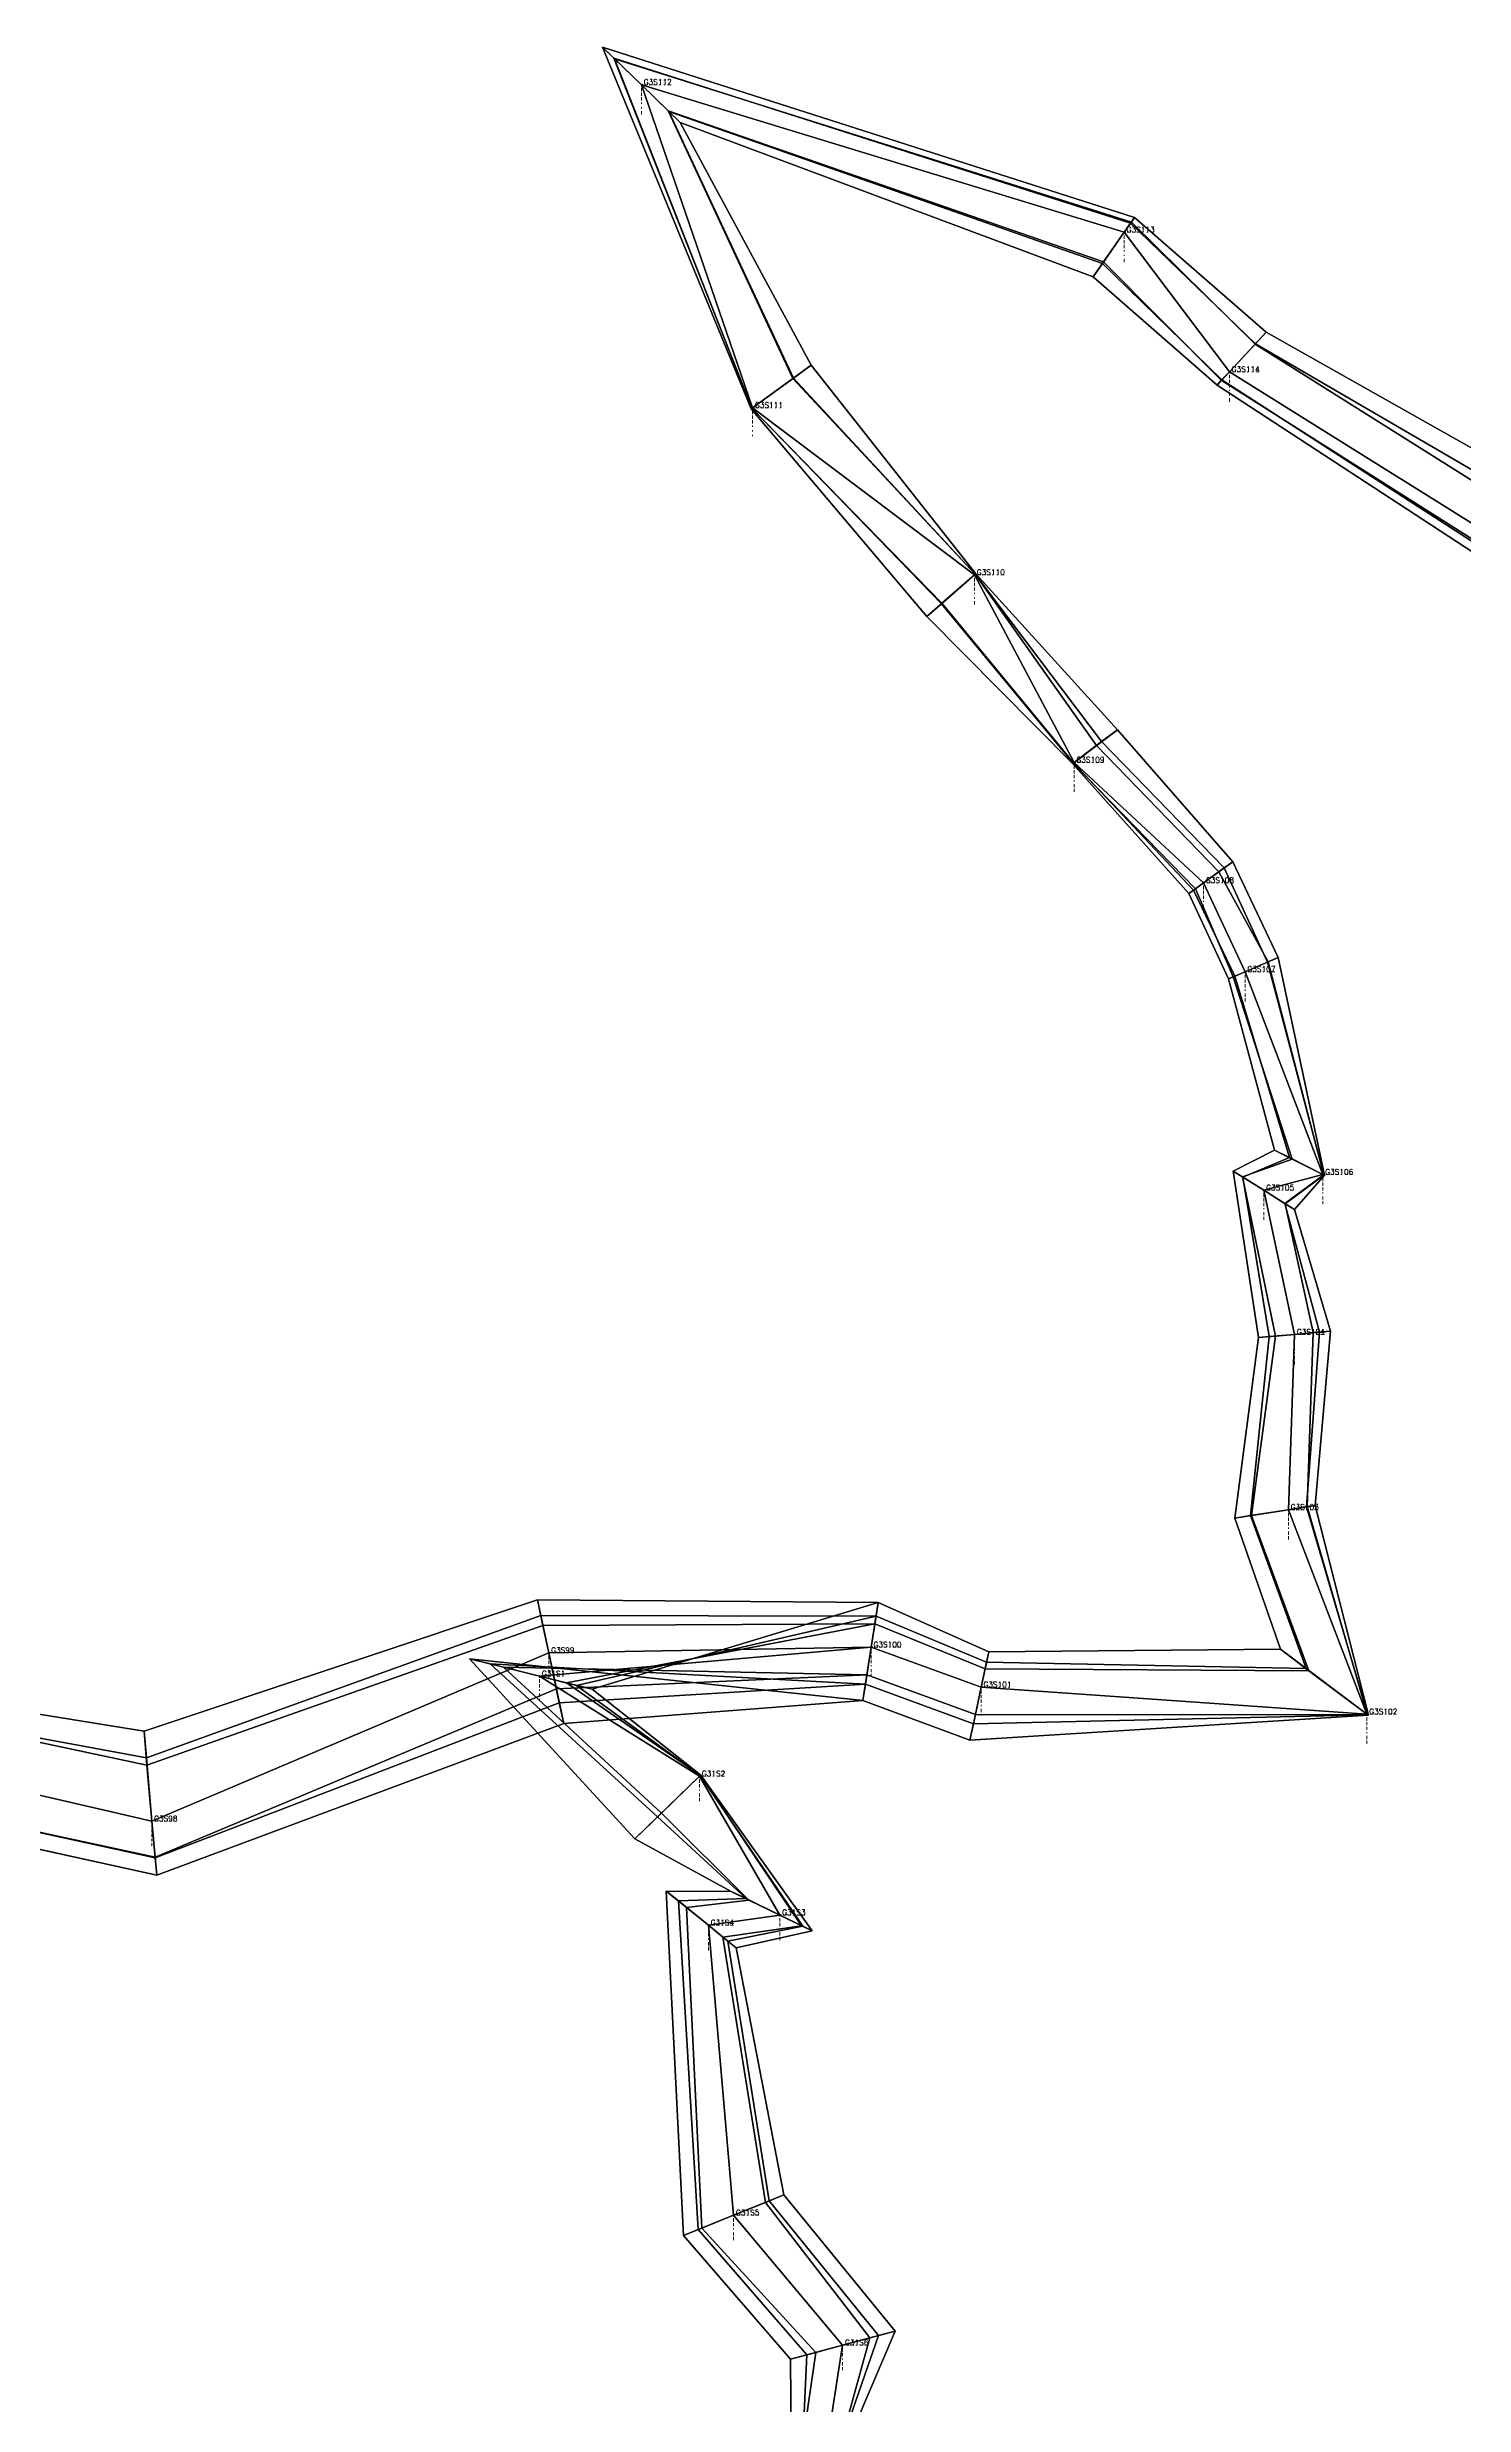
# Model space of a CAD drawing. Extents: x 34233638 to 35010029, y 7400000 to 8016345.
# Drawn here: x 34780672 to 34788520, y 7506384 to 7519448 of the extents above; entities that cross this region are included whole.
import ezdxf

# ---------------------------------------------------------------- set-up
doc = ezdxf.new("R2010")
doc.units = 0
doc.header["$LTSCALE"] = 6
doc.header["$MEASUREMENT"] = 0
doc.header["$PDMODE"] = 1
for name, color, linetype in [('T-3DF1', 245, 'CONTINUOUS'), ('T-3DF2', 243, 'CONTINUOUS'), ('T-3DF3', 241, 'CONTINUOUS'), ('T-3DF4', 243, 'CONTINUOUS'), ('T-3DF5', 245, 'CONTINUOUS'), ('T-3DF6', 247, 'CONTINUOUS'), ('T-3DF7', 249, 'CONTINUOUS'), ('T-3DF8', 247, 'CONTINUOUS'), ('V-FIL', 41, 'CONTINUOUS'), ('V-PROFIL', 65, 'CONTINUOUS'), ('V-PROFIL-C', 65, 'CONTINUOUS'), ('V-PROFIL-P', 65, 'CONTINUOUS'), ('V-STATION', 7, 'CONTINUOUS'), ('V-STATION-C1', 7, 'CONTINUOUS'), ('V-STATION-C2', 7, 'CONTINUOUS'), ('X-CONTOUR', 7, 'CONTINUOUS')]:
    doc.layers.add(name, color=color, linetype=linetype)
doc.styles.add('SIMPLEX', font='simplex')

msp = doc.modelspace()

# ---------------------------------------------------------------- linework, layer by layer
at = {"layer": 'T-3DF1'}
for points in [[(34784572, 7517444, -31094), (34784576, 7517447, -30939), (34783811, 7519387, -30882), (34783748, 7519448, -31094)], [(34783748, 7519448, -31094), (34783811, 7519387, -30882), (34786673, 7518472, -30606), (34786696, 7518504, -30849)], [(34786696, 7518504, -30849), (34786673, 7518472, -30606), (34787365, 7517804, -30485), (34787425, 7517869, -30764)], [(34787425, 7517869, -30764), (34787365, 7517804, -30485), (34789209, 7516731, -30322), (34789245, 7516842, -30568)], [(34785545, 7516294, -31201), (34785629, 7516367, -31064), (34784576, 7517447, -30939), (34784572, 7517444, -31094)], [(34786353, 7515479, -31057), (34786357, 7515482, -31002), (34785629, 7516367, -31064), (34785545, 7516294, -31201)], [(34786997, 7514758, -31057), (34787023, 7514777, -30923), (34786357, 7515482, -31002), (34786353, 7515479, -31057)], [(34787216, 7514286, -31581), (34787252, 7514301, -31339), (34787023, 7514777, -30923), (34786997, 7514758, -31057)], [(34787472, 7513337, -31687), (34787554, 7513295, -31547), (34787252, 7514301, -31339), (34787216, 7514286, -31581)], [(34787242, 7513219, -31499), (34787295, 7513186, -31261), (34787554, 7513295, -31547), (34787472, 7513337, -31687)], [(34787382, 7512298, -31456), (34787442, 7512303, -31249), (34787295, 7513186, -31261), (34787242, 7513219, -31499)], [(34787251, 7511297, -31388), (34787338, 7511311, -31176), (34787442, 7512303, -31249), (34787382, 7512298, -31456)], [(34787504, 7510572, -31691), (34787646, 7510465, -31132), (34787338, 7511311, -31176), (34787251, 7511297, -31388)], [(34781209, 7510116, -33221), (34781222, 7509970, -32799), (34783407, 7510757, -32346), (34783388, 7510845, -32625)], [(34783388, 7510845, -32625), (34783407, 7510757, -32346), (34785265, 7510755, -31798), (34785276, 7510829, -31939)], [(34785276, 7510829, -31939), (34785265, 7510755, -31798), (34783604, 7510370, -32154), (34783691, 7510349, -32433)], [(34785276, 7510829, -31939), (34785265, 7510755, -31798), (34785876, 7510499, -31624), (34785888, 7510556, -31766)], [(34785888, 7510556, -31766), (34785876, 7510499, -31624), (34787646, 7510465, -31132), (34787504, 7510572, -31691)], [(34783691, 7510349, -32433), (34783604, 7510370, -32154), (34784290, 7509871, -31596), (34784294, 7509874, -31701)], [(34780087, 7510298, -33063), (34780061, 7510183, -32780), (34781222, 7509970, -32799), (34781209, 7510116, -33221)], [(34784294, 7509874, -31701), (34784290, 7509871, -31596), (34784858, 7509036, -31322), (34784911, 7509010, -31463)], [(34784911, 7509010, -31463), (34784858, 7509036, -31322), (34784443, 7508954, -31319), (34784490, 7508916, -31526)], [(34784490, 7508916, -31526), (34784443, 7508954, -31319), (34784672, 7507514, -30912), (34784753, 7507547, -31124)], [(34784753, 7507547, -31124), (34784672, 7507514, -30912), (34785278, 7506768, -30695), (34785369, 7506793, -30819)], [(34785369, 7506793, -30819), (34785278, 7506768, -30695), (34785060, 7506141, -30255), (34785089, 7506135, -30325)]]:
    msp.add_3dface(points, dxfattribs=at)
at = {"layer": 'T-3DF2'}
for points in [[(34784576, 7517447, -30939), (34784580, 7517450, -30794), (34783964, 7519240, -30794), (34783811, 7519387, -30882)], [(34783811, 7519387, -30882), (34783964, 7519240, -30794), (34786639, 7518422, -30449), (34786673, 7518472, -30606)], [(34786673, 7518472, -30606), (34786639, 7518422, -30449), (34787221, 7517649, -30364), (34787365, 7517804, -30485)], [(34787365, 7517804, -30485), (34787221, 7517649, -30364), (34789122, 7516462, -30218), (34789209, 7516731, -30322)], [(34785629, 7516367, -31064), (34785809, 7516524, -31001), (34784580, 7517450, -30794), (34784576, 7517447, -30939)], [(34786357, 7515482, -31002), (34786361, 7515485, -30957), (34785809, 7516524, -31001), (34785629, 7516367, -31064)], [(34787023, 7514777, -30923), (34787078, 7514817, -30857), (34786361, 7515485, -30957), (34786357, 7515482, -31002)], [(34787252, 7514301, -31339), (34787308, 7514325, -31181), (34787078, 7514817, -30857), (34787023, 7514777, -30923)], [(34787554, 7513295, -31547), (34787739, 7513201, -31487), (34787308, 7514325, -31181), (34787252, 7514301, -31339)], [(34787295, 7513186, -31261), (34787412, 7513114, -31149), (34787739, 7513201, -31487), (34787554, 7513295, -31547)], [(34787442, 7512303, -31249), (34787582, 7512315, -31156), (34787412, 7513114, -31149), (34787295, 7513186, -31261)], [(34787338, 7511311, -31176), (34787548, 7511344, -31088), (34787582, 7512315, -31156), (34787442, 7512303, -31249)], [(34787646, 7510465, -31132), (34787983, 7510211, -30891), (34787548, 7511344, -31088), (34787338, 7511311, -31176)], [(34781222, 7509970, -32799), (34781252, 7509618, -32621), (34783451, 7510551, -32225), (34783407, 7510757, -32346)], [(34785265, 7510755, -31798), (34785237, 7510582, -31739), (34783400, 7510421, -32033), (34783604, 7510370, -32154)], [(34783407, 7510757, -32346), (34783451, 7510551, -32225), (34785237, 7510582, -31739), (34785265, 7510755, -31798)], [(34785265, 7510755, -31798), (34785237, 7510582, -31739), (34785846, 7510361, -31566), (34785876, 7510499, -31624)], [(34785876, 7510499, -31624), (34785846, 7510361, -31566), (34787983, 7510211, -30891), (34787646, 7510465, -31132)], [(34783604, 7510370, -32154), (34783400, 7510421, -32033), (34784286, 7509867, -31501), (34784290, 7509871, -31596)], [(34780061, 7510183, -32780), (34779997, 7509908, -32663), (34781252, 7509618, -32621), (34781222, 7509970, -32799)], [(34784290, 7509871, -31596), (34784286, 7509867, -31501), (34784731, 7509098, -31263), (34784858, 7509036, -31322)], [(34784858, 7509036, -31322), (34784731, 7509098, -31263), (34784335, 7509042, -31226), (34784443, 7508954, -31319)], [(34784443, 7508954, -31319), (34784335, 7509042, -31226), (34784475, 7507435, -30824), (34784672, 7507514, -30912)], [(34784672, 7507514, -30912), (34784475, 7507435, -30824), (34785079, 7506715, -30639), (34785278, 7506768, -30695)], [(34785278, 7506768, -30695), (34785079, 7506715, -30639), (34784991, 7506154, -30225), (34785060, 7506141, -30255)]]:
    msp.add_3dface(points, dxfattribs=at)
at = {"layer": 'T-3DF3'}
for points in [[(34784580, 7517450, -30794), (34784806, 7517614, -30883), (34784116, 7519092, -30882), (34783964, 7519240, -30794)], [(34783964, 7519240, -30794), (34784116, 7519092, -30882), (34786518, 7518249, -30569), (34786639, 7518422, -30449)], [(34786639, 7518422, -30449), (34786518, 7518249, -30569), (34787180, 7517605, -30522), (34787221, 7517649, -30364)], [(34787221, 7517649, -30364), (34787180, 7517605, -30522), (34789092, 7516369, -30338), (34789122, 7516462, -30218)], [(34785809, 7516524, -31001), (34785813, 7516527, -31097), (34784806, 7517614, -30883), (34784580, 7517450, -30794)], [(34786361, 7515485, -30957), (34786513, 7515600, -30995), (34785813, 7516527, -31097), (34785809, 7516524, -31001)], [(34787078, 7514817, -30857), (34787193, 7514900, -30916), (34786513, 7515600, -30995), (34786361, 7515485, -30957)], [(34787308, 7514325, -31181), (34787433, 7514378, -31314), (34787193, 7514900, -30916), (34787078, 7514817, -30857)], [(34787739, 7513201, -31487), (34787744, 7513199, -31582), (34787433, 7514378, -31314), (34787308, 7514325, -31181)], [(34787412, 7513114, -31149), (34787529, 7513041, -31261), (34787744, 7513199, -31582), (34787739, 7513201, -31487)], [(34787582, 7512315, -31156), (34787721, 7512328, -31249), (34787529, 7513041, -31261), (34787412, 7513114, -31149)], [(34787548, 7511344, -31088), (34787649, 7511360, -31188), (34787721, 7512328, -31249), (34787582, 7512315, -31156)], [(34787983, 7510211, -30891), (34787988, 7510207, -31286), (34787649, 7511360, -31188), (34787548, 7511344, -31088)], [(34781252, 7509618, -32621), (34781270, 7509415, -32820), (34783509, 7510274, -32343), (34783451, 7510551, -32225)], [(34785237, 7510582, -31739), (34785205, 7510378, -31800), (34783126, 7510490, -32150), (34783400, 7510421, -32033)], [(34783400, 7510421, -32033), (34783126, 7510490, -32150), (34784053, 7509642, -31570), (34784286, 7509867, -31501)], [(34783451, 7510551, -32225), (34783509, 7510274, -32343), (34785205, 7510378, -31800), (34785237, 7510582, -31739)], [(34785237, 7510582, -31739), (34785205, 7510378, -31800), (34785803, 7510158, -31626), (34785846, 7510361, -31566)], [(34785846, 7510361, -31566), (34785803, 7510158, -31626), (34787988, 7510207, -31286), (34787983, 7510211, -30891)], [(34779997, 7509908, -32663), (34779950, 7509703, -32783), (34781270, 7509415, -32820), (34781252, 7509618, -32621)], [(34784286, 7509867, -31501), (34784053, 7509642, -31570), (34784545, 7509189, -31323), (34784731, 7509098, -31263)], [(34784731, 7509098, -31263), (34784545, 7509189, -31323), (34784170, 7509176, -31314), (34784335, 7509042, -31226)], [(34784335, 7509042, -31226), (34784170, 7509176, -31314), (34784279, 7507355, -30912), (34784475, 7507435, -30824)], [(34784475, 7507435, -30824), (34784279, 7507355, -30912), (34784881, 7506662, -30695), (34785079, 7506715, -30639)], [(34785079, 7506715, -30639), (34784881, 7506662, -30695), (34784859, 7506180, -30257), (34784991, 7506154, -30225)]]:
    msp.add_3dface(points, dxfattribs=at)
at = {"layer": 'T-3DF4'}
for points in [[(34784806, 7517614, -30883), (34784904, 7517685, -31094), (34784179, 7519031, -31094), (34784116, 7519092, -30882)], [(34784116, 7519092, -30882), (34784179, 7519031, -31094), (34786467, 7518176, -30849), (34786518, 7518249, -30569)], [(34786518, 7518249, -30569), (34786467, 7518176, -30849), (34787153, 7517576, -30764), (34787180, 7517605, -30522)], [(34785813, 7516527, -31097), (34785817, 7516530, -31201), (34784904, 7517685, -31094), (34784806, 7517614, -30883)], [(34787180, 7517605, -30522), (34787153, 7517576, -30764), (34789075, 7516319, -30568), (34789092, 7516369, -30338)], [(34786513, 7515600, -30995), (34786601, 7515666, -31057), (34785817, 7516530, -31201), (34785813, 7516527, -31097)], [(34787193, 7514900, -30916), (34787240, 7514934, -31057), (34786601, 7515666, -31057), (34786513, 7515600, -30995)], [(34787433, 7514378, -31314), (34787492, 7514403, -31581), (34787240, 7514934, -31057), (34787193, 7514900, -30916)], [(34787744, 7513199, -31582), (34787748, 7513197, -31687), (34787492, 7514403, -31581), (34787433, 7514378, -31314)], [(34787529, 7513041, -31261), (34787582, 7513008, -31499), (34787748, 7513197, -31687), (34787744, 7513199, -31582)], [(34787721, 7512328, -31249), (34787781, 7512333, -31456), (34787582, 7513008, -31499), (34787529, 7513041, -31261)], [(34787649, 7511360, -31188), (34787696, 7511368, -31388), (34787781, 7512333, -31456), (34787721, 7512328, -31249)], [(34787988, 7510207, -31286), (34787991, 7510205, -31691), (34787696, 7511368, -31388), (34787649, 7511360, -31188)], [(34785205, 7510378, -31800), (34785190, 7510286, -31939), (34783012, 7510518, -32433), (34783126, 7510490, -32150)], [(34783126, 7510490, -32150), (34783012, 7510518, -32433), (34783927, 7509520, -31701), (34784053, 7509642, -31570)], [(34783509, 7510274, -32343), (34783534, 7510160, -32625), (34785190, 7510286, -31939), (34785205, 7510378, -31800)], [(34785205, 7510378, -31800), (34785190, 7510286, -31939), (34785784, 7510067, -31766), (34785803, 7510158, -31626)], [(34781270, 7509415, -32820), (34781279, 7509319, -33221), (34783534, 7510160, -32625), (34783509, 7510274, -32343)], [(34785803, 7510158, -31626), (34785784, 7510067, -31766), (34787991, 7510205, -31691), (34787988, 7510207, -31286)], [(34779950, 7509703, -32783), (34779930, 7509616, -33063), (34781279, 7509319, -33221), (34781270, 7509415, -32820)], [(34784053, 7509642, -31570), (34783927, 7509520, -31701), (34784461, 7509229, -31463), (34784545, 7509189, -31323)], [(34784545, 7509189, -31323), (34784461, 7509229, -31463), (34784102, 7509231, -31526), (34784170, 7509176, -31314)], [(34784170, 7509176, -31314), (34784102, 7509231, -31526), (34784197, 7507322, -31124), (34784279, 7507355, -30912)], [(34784279, 7507355, -30912), (34784197, 7507322, -31124), (34784790, 7506637, -30819), (34784881, 7506662, -30695)], [(34784881, 7506662, -30695), (34784790, 7506637, -30819), (34784794, 7506192, -30325), (34784859, 7506180, -30257)]]:
    msp.add_3dface(points, dxfattribs=at)
at = {"layer": 'T-3DF5'}
for points in [[(34784904, 7517685, -31094), (34784803, 7517612, -31266), (34784113, 7519096, -31234), (34784179, 7519031, -31094)], [(34784179, 7519031, -31094), (34784113, 7519096, -31234), (34786524, 7518258, -30951), (34786467, 7518176, -30849)], [(34786467, 7518176, -30849), (34786524, 7518258, -30951), (34787176, 7517602, -30911), (34787153, 7517576, -30764)], [(34785817, 7516530, -31201), (34785813, 7516527, -31331), (34784803, 7517612, -31266), (34784904, 7517685, -31094)], [(34787153, 7517576, -30764), (34787176, 7517602, -30911), (34789097, 7516386, -30574), (34789075, 7516319, -30568)], [(34786601, 7515666, -31057), (34786485, 7515578, -31062), (34785813, 7516527, -31331), (34785817, 7516530, -31201)], [(34787240, 7514934, -31057), (34787163, 7514878, -31062), (34786485, 7515578, -31062), (34786601, 7515666, -31057)], [(34787492, 7514403, -31581), (34787436, 7514379, -31687), (34787163, 7514878, -31062), (34787240, 7514934, -31057)], [(34787748, 7513197, -31687), (34787744, 7513198, -31741), (34787436, 7514379, -31687), (34787492, 7514403, -31581)], [(34787582, 7513008, -31499), (34787531, 7513039, -31706), (34787744, 7513198, -31741), (34787748, 7513197, -31687)], [(34787781, 7512333, -31456), (34787686, 7512325, -31462), (34787531, 7513039, -31706), (34787582, 7513008, -31499)], [(34787696, 7511368, -31388), (34787652, 7511361, -31528), (34787686, 7512325, -31462), (34787781, 7512333, -31456)], [(34787991, 7510205, -31691), (34787987, 7510208, -31846), (34787652, 7511361, -31528), (34787696, 7511368, -31388)], [(34785190, 7510286, -31939), (34785213, 7510429, -31945), (34783201, 7510471, -32437), (34783012, 7510518, -32433)], [(34783012, 7510518, -32433), (34783201, 7510471, -32437), (34784075, 7509663, -31758), (34783927, 7509520, -31701)], [(34781279, 7509319, -33221), (34781270, 7509418, -33323), (34783493, 7510351, -32629), (34783534, 7510160, -32625)], [(34783534, 7510160, -32625), (34783493, 7510351, -32629), (34785213, 7510429, -31945), (34785190, 7510286, -31939)], [(34785190, 7510286, -31939), (34785213, 7510429, -31945), (34785814, 7510209, -31771), (34785784, 7510067, -31766)], [(34785784, 7510067, -31766), (34785814, 7510209, -31771), (34787987, 7510208, -31846), (34787991, 7510205, -31691)], [(34779930, 7509616, -33063), (34779950, 7509703, -33239), (34781270, 7509418, -33323), (34781279, 7509319, -33221)], [(34783927, 7509520, -31701), (34784075, 7509663, -31758), (34784560, 7509181, -31525), (34784461, 7509229, -31463)], [(34784461, 7509229, -31463), (34784560, 7509181, -31525), (34784214, 7509140, -31532), (34784102, 7509231, -31526)], [(34784102, 7509231, -31526), (34784214, 7509140, -31532), (34784299, 7507363, -31186), (34784197, 7507322, -31124)], [(34784197, 7507322, -31124), (34784299, 7507363, -31186), (34784930, 7506675, -30824), (34784790, 7506637, -30819)], [(34784790, 7506637, -30819), (34784930, 7506675, -30824), (34784859, 7506180, -30394), (34784794, 7506192, -30325)]]:
    msp.add_3dface(points, dxfattribs=at)
at = {"layer": 'T-3DF6'}
for points in [[(34784803, 7517612, -31266), (34784580, 7517450, -31344), (34783964, 7519240, -31294), (34784113, 7519096, -31234)], [(34784113, 7519096, -31234), (34783964, 7519240, -31294), (34786639, 7518422, -30999), (34786524, 7518258, -30951)], [(34786524, 7518258, -30951), (34786639, 7518422, -30999), (34787221, 7517649, -30984), (34787176, 7517602, -30911)], [(34787176, 7517602, -30911), (34787221, 7517649, -30984), (34789122, 7516462, -30578), (34789097, 7516386, -30574)], [(34785813, 7516527, -31331), (34785809, 7516524, -31451), (34784580, 7517450, -31344), (34784803, 7517612, -31266)], [(34786485, 7515578, -31062), (34786361, 7515485, -31067), (34785809, 7516524, -31451), (34785813, 7516527, -31331)], [(34787163, 7514878, -31062), (34787078, 7514817, -31067), (34786361, 7515485, -31067), (34786485, 7515578, -31062)], [(34787436, 7514379, -31687), (34787308, 7514325, -31731), (34787078, 7514817, -31067), (34787163, 7514878, -31062)], [(34787744, 7513198, -31741), (34787739, 7513201, -31787), (34787308, 7514325, -31731), (34787436, 7514379, -31687)], [(34787531, 7513039, -31706), (34787412, 7513114, -31799), (34787739, 7513201, -31787), (34787744, 7513198, -31741)], [(34787686, 7512325, -31462), (34787582, 7512315, -31466), (34787412, 7513114, -31799), (34787531, 7513039, -31706)], [(34787652, 7511361, -31528), (34787548, 7511344, -31588), (34787582, 7512315, -31466), (34787686, 7512325, -31462)], [(34787987, 7510208, -31846), (34787983, 7510211, -31991), (34787548, 7511344, -31588), (34787652, 7511361, -31528)], [(34781270, 7509418, -33323), (34781252, 7509618, -33371), (34783451, 7510551, -32635), (34783493, 7510351, -32629)], [(34785213, 7510429, -31945), (34785237, 7510582, -31949), (34783400, 7510421, -32443), (34783201, 7510471, -32437)], [(34783201, 7510471, -32437), (34783400, 7510421, -32443), (34784286, 7509867, -31801), (34784075, 7509663, -31758)], [(34783493, 7510351, -32629), (34783451, 7510551, -32635), (34785237, 7510582, -31949), (34785213, 7510429, -31945)], [(34785213, 7510429, -31945), (34785237, 7510582, -31949), (34785846, 7510361, -31776), (34785814, 7510209, -31771)], [(34785814, 7510209, -31771), (34785846, 7510361, -31776), (34787983, 7510211, -31991), (34787987, 7510208, -31846)], [(34779950, 7509703, -33239), (34779997, 7509908, -33313), (34781252, 7509618, -33371), (34781270, 7509418, -33323)], [(34784075, 7509663, -31758), (34784286, 7509867, -31801), (34784731, 7509098, -31563), (34784560, 7509181, -31525)], [(34784560, 7509181, -31525), (34784731, 7509098, -31563), (34784335, 7509042, -31536), (34784214, 7509140, -31532)], [(34784214, 7509140, -31532), (34784335, 7509042, -31536), (34784475, 7507435, -31224), (34784299, 7507363, -31186)], [(34784299, 7507363, -31186), (34784475, 7507435, -31224), (34785079, 7506715, -30829), (34784930, 7506675, -30824)], [(34784930, 7506675, -30824), (34785079, 7506715, -30829), (34784991, 7506154, -30425), (34784859, 7506180, -30394)]]:
    msp.add_3dface(points, dxfattribs=at)
at = {"layer": 'T-3DF7'}
for points in [[(34784580, 7517450, -31344), (34784576, 7517447, -31224), (34783815, 7519384, -31234), (34783964, 7519240, -31294)], [(34783964, 7519240, -31294), (34783815, 7519384, -31234), (34786679, 7518479, -30953), (34786639, 7518422, -30999)], [(34786639, 7518422, -30999), (34786679, 7518479, -30953), (34787364, 7517803, -30917), (34787221, 7517649, -30984)], [(34787221, 7517649, -30984), (34787364, 7517803, -30917), (34789185, 7516657, -30572), (34789122, 7516462, -30578)], [(34785809, 7516524, -31451), (34785626, 7516364, -31378), (34784576, 7517447, -31224), (34784580, 7517450, -31344)], [(34786361, 7515485, -31067), (34786356, 7515481, -31064), (34785626, 7516364, -31378), (34785809, 7516524, -31451)], [(34787078, 7514817, -31067), (34787034, 7514785, -31063), (34786356, 7515481, -31064), (34786361, 7515485, -31067)], [(34787308, 7514325, -31731), (34787243, 7514297, -31685), (34787034, 7514785, -31063), (34787078, 7514817, -31067)], [(34787739, 7513201, -31787), (34787569, 7513287, -31749), (34787243, 7514297, -31685), (34787308, 7514325, -31731)], [(34787412, 7513114, -31799), (34787293, 7513188, -31706), (34787569, 7513287, -31749), (34787739, 7513201, -31787)], [(34787582, 7512315, -31466), (34787477, 7512306, -31462), (34787293, 7513188, -31706), (34787412, 7513114, -31799)], [(34787548, 7511344, -31588), (34787343, 7511312, -31528), (34787477, 7512306, -31462), (34787582, 7512315, -31466)], [(34787983, 7510211, -31991), (34787662, 7510452, -31895), (34787343, 7511312, -31528), (34787548, 7511344, -31588)], [(34781252, 7509618, -33371), (34781225, 7509928, -33316), (34783418, 7510703, -32631), (34783451, 7510551, -32635)], [(34785237, 7510582, -31949), (34785257, 7510711, -31944), (34783550, 7510384, -32438), (34783400, 7510421, -32443)], [(34783451, 7510551, -32635), (34783418, 7510703, -32631), (34785257, 7510711, -31944), (34785237, 7510582, -31949)], [(34785237, 7510582, -31949), (34785257, 7510711, -31944), (34785868, 7510463, -31771), (34785846, 7510361, -31776)], [(34785846, 7510361, -31776), (34785868, 7510463, -31771), (34787662, 7510452, -31895), (34787983, 7510211, -31991)], [(34783400, 7510421, -32443), (34783550, 7510384, -32438), (34784291, 7509871, -31756), (34784286, 7509867, -31801)], [(34779997, 7509908, -33313), (34780059, 7510176, -33235), (34781225, 7509928, -33316), (34781252, 7509618, -33371)], [(34784286, 7509867, -31801), (34784291, 7509871, -31756), (34784851, 7509039, -31531), (34784731, 7509098, -31563)], [(34784731, 7509098, -31563), (34784851, 7509039, -31531), (34784416, 7508976, -31532), (34784335, 7509042, -31536)], [(34784335, 7509042, -31536), (34784416, 7508976, -31532), (34784652, 7507506, -31186), (34784475, 7507435, -31224)], [(34784475, 7507435, -31224), (34784652, 7507506, -31186), (34785229, 7506755, -30824), (34785079, 7506715, -30829)], [(34785079, 7506715, -30829), (34785229, 7506755, -30824), (34785060, 7506141, -30396), (34784991, 7506154, -30425)]]:
    msp.add_3dface(points, dxfattribs=at)
at = {"layer": 'T-3DF8'}
for points in [[(34784576, 7517447, -31224), (34784572, 7517444, -31094), (34783748, 7519448, -31094), (34783815, 7519384, -31234)], [(34783815, 7519384, -31234), (34783748, 7519448, -31094), (34786696, 7518504, -30849), (34786679, 7518479, -30953)], [(34786679, 7518479, -30953), (34786696, 7518504, -30849), (34787425, 7517869, -30764), (34787364, 7517803, -30917)], [(34787364, 7517803, -30917), (34787425, 7517869, -30764), (34789245, 7516842, -30568), (34789185, 7516657, -30572)], [(34785626, 7516364, -31378), (34785545, 7516294, -31201), (34784572, 7517444, -31094), (34784576, 7517447, -31224)], [(34786356, 7515481, -31064), (34786353, 7515479, -31057), (34785545, 7516294, -31201), (34785626, 7516364, -31378)], [(34787034, 7514785, -31063), (34786997, 7514758, -31057), (34786353, 7515479, -31057), (34786356, 7515481, -31064)], [(34787243, 7514297, -31685), (34787216, 7514286, -31581), (34786997, 7514758, -31057), (34787034, 7514785, -31063)], [(34787569, 7513287, -31749), (34787472, 7513337, -31687), (34787216, 7514286, -31581), (34787243, 7514297, -31685)], [(34787293, 7513188, -31706), (34787242, 7513219, -31499), (34787472, 7513337, -31687), (34787569, 7513287, -31749)], [(34787477, 7512306, -31462), (34787382, 7512298, -31456), (34787242, 7513219, -31499), (34787293, 7513188, -31706)], [(34787343, 7511312, -31528), (34787251, 7511297, -31388), (34787382, 7512298, -31456), (34787477, 7512306, -31462)], [(34787662, 7510452, -31895), (34787504, 7510572, -31691), (34787251, 7511297, -31388), (34787343, 7511312, -31528)], [(34781225, 7509928, -33316), (34781209, 7510116, -33221), (34783388, 7510845, -32625), (34783418, 7510703, -32631)], [(34783418, 7510703, -32631), (34783388, 7510845, -32625), (34785276, 7510829, -31939), (34785257, 7510711, -31944)], [(34785257, 7510711, -31944), (34785276, 7510829, -31939), (34783691, 7510349, -32433), (34783550, 7510384, -32438)], [(34785257, 7510711, -31944), (34785276, 7510829, -31939), (34785888, 7510556, -31766), (34785868, 7510463, -31771)], [(34785868, 7510463, -31771), (34785888, 7510556, -31766), (34787504, 7510572, -31691), (34787662, 7510452, -31895)], [(34783550, 7510384, -32438), (34783691, 7510349, -32433), (34784294, 7509874, -31701), (34784291, 7509871, -31756)], [(34780059, 7510176, -33235), (34780087, 7510298, -33063), (34781209, 7510116, -33221), (34781225, 7509928, -33316)], [(34784291, 7509871, -31756), (34784294, 7509874, -31701), (34784911, 7509010, -31463), (34784851, 7509039, -31531)], [(34784851, 7509039, -31531), (34784911, 7509010, -31463), (34784490, 7508916, -31526), (34784416, 7508976, -31532)], [(34784416, 7508976, -31532), (34784490, 7508916, -31526), (34784753, 7507547, -31124), (34784652, 7507506, -31186)], [(34784652, 7507506, -31186), (34784753, 7507547, -31124), (34785369, 7506793, -30819), (34785229, 7506755, -30824)], [(34785229, 7506755, -30824), (34785369, 7506793, -30819), (34785089, 7506135, -30325), (34785060, 7506141, -30396)]]:
    msp.add_3dface(points, dxfattribs=at)
at = {"layer": 'V-FIL'}
for points in [[(34784580, 7517450, -31094), (34783964, 7519240, -31094)], [(34783964, 7519240, -31094), (34786639, 7518422, -30849)], [(34786639, 7518422, -30849), (34787221, 7517649, -30764)], [(34787221, 7517649, -30764), (34789122, 7516462, -30568)], [(34785809, 7516524, -31201), (34784580, 7517450, -31094)], [(34786361, 7515485, -31057), (34785809, 7516524, -31201)], [(34787078, 7514817, -31057), (34786361, 7515485, -31057)], [(34787308, 7514325, -31581), (34787078, 7514817, -31057)], [(34787739, 7513201, -31687), (34787308, 7514325, -31581)], [(34787412, 7513114, -31499), (34787739, 7513201, -31687)], [(34787582, 7512315, -31456), (34787412, 7513114, -31499)], [(34787548, 7511344, -31388), (34787582, 7512315, -31456)], [(34787983, 7510211, -31691), (34787548, 7511344, -31388)], [(34781252, 7509618, -33221), (34783451, 7510551, -32625)], [(34785237, 7510582, -31939), (34783400, 7510421, -32433)], [(34783451, 7510551, -32625), (34785237, 7510582, -31939)], [(34785237, 7510582, -31939), (34785846, 7510361, -31766)], [(34783400, 7510421, -32433), (34784286, 7509867, -31701)], [(34785846, 7510361, -31766), (34787983, 7510211, -31691)], [(34779997, 7509908, -33063), (34781252, 7509618, -33221)], [(34784286, 7509867, -31701), (34784731, 7509098, -31463)], [(34784731, 7509098, -31463), (34784335, 7509042, -31526)], [(34784335, 7509042, -31526), (34784475, 7507435, -31124)], [(34784475, 7507435, -31124), (34785079, 7506715, -30819)], [(34785079, 7506715, -30819), (34784991, 7506154, -30325)]]:
    msp.add_polyline3d(points, dxfattribs=at)
at = {"layer": 'V-PROFIL', "extrusion": (-0.241922, -0.970296, 0)}
for p in [(34783126, 7510490, -32150), (34783201, 7510471, -32437), (34783550, 7510384, -32438), (34783604, 7510370, -32154)]:
    msp.add_point(p, dxfattribs=at)
at = {"layer": 'V-PROFIL', "extrusion": (0.694658, -0.71934, 0)}
for p in [(34784290, 7509871, -31596), (34784291, 7509871, -31756), (34784053, 7509642, -31570), (34784075, 7509663, -31758)]:
    msp.add_point(p, dxfattribs=at)
at = {"layer": 'V-PROFIL', "extrusion": (-0.62932, -0.777146, 0)}
for p in [(34784170, 7509176, -31314), (34784214, 7509140, -31532), (34784416, 7508976, -31532), (34784443, 7508954, -31319)]:
    msp.add_point(p, dxfattribs=at)
at = {"layer": 'V-PROFIL', "extrusion": (-0.438371, -0.898794, 0)}
for p in [(34784545, 7509189, -31323), (34784560, 7509181, -31525), (34784851, 7509039, -31531), (34784858, 7509036, -31322)]:
    msp.add_point(p, dxfattribs=at)
at = {"layer": 'V-PROFIL', "extrusion": (0.374607, -0.927184, 0)}
for p in [(34784652, 7507506, -31186), (34784672, 7507514, -30912), (34784279, 7507355, -30912), (34784299, 7507363, -31186)]:
    msp.add_point(p, dxfattribs=at)
at = {"layer": 'V-PROFIL', "extrusion": (0.258819, -0.965926, 0)}
for p in [(34784930, 7506675, -30824), (34785229, 7506755, -30824), (34785278, 7506768, -30695), (34784881, 7506662, -30695)]:
    msp.add_point(p, dxfattribs=at)
at = {"layer": 'V-PROFIL-C'}
for points in [[(34783964, 7519240, -31094), (34783964, 7519240, -30794)], [(34783964, 7519240, -31094), (34783964, 7519240, -31294)], [(34786639, 7518422, -30849), (34786639, 7518422, -30449)], [(34786639, 7518422, -30849), (34786639, 7518422, -30999)], [(34787221, 7517649, -30764), (34787221, 7517649, -30364)], [(34787221, 7517649, -30764), (34787221, 7517649, -30984)], [(34784580, 7517450, -31094), (34784580, 7517450, -30794)], [(34784580, 7517450, -31094), (34784580, 7517450, -31344)], [(34785809, 7516524, -31201), (34785809, 7516524, -31001)], [(34785809, 7516524, -31201), (34785809, 7516524, -31451)], [(34786361, 7515485, -31057), (34786361, 7515485, -30957)], [(34786361, 7515485, -31057), (34786361, 7515485, -31067)], [(34787078, 7514817, -31057), (34787078, 7514817, -30857)], [(34787078, 7514817, -31057), (34787078, 7514817, -31067)], [(34787308, 7514325, -31581), (34787308, 7514325, -31181)], [(34787308, 7514325, -31581), (34787308, 7514325, -31731)], [(34787739, 7513201, -31687), (34787739, 7513201, -31487)], [(34787739, 7513201, -31687), (34787739, 7513201, -31787)], [(34787412, 7513114, -31499), (34787412, 7513114, -31149)], [(34787412, 7513114, -31499), (34787412, 7513114, -31799)], [(34787582, 7512315, -31456), (34787582, 7512315, -31156)], [(34787582, 7512315, -31456), (34787582, 7512315, -31466)], [(34787548, 7511344, -31388), (34787548, 7511344, -31088)], [(34787548, 7511344, -31388), (34787548, 7511344, -31588)], [(34783451, 7510551, -32625), (34783451, 7510551, -32225)], [(34783451, 7510551, -32625), (34783451, 7510551, -32635)], [(34785237, 7510582, -31939), (34785237, 7510582, -31739)], [(34785237, 7510582, -31939), (34785237, 7510582, -31949)], [(34785237, 7510582, -31939), (34785237, 7510582, -31739)], [(34785237, 7510582, -31939), (34785237, 7510582, -31949)], [(34783400, 7510421, -32433), (34783400, 7510421, -32033)], [(34783400, 7510421, -32433), (34783400, 7510421, -32443)], [(34785846, 7510361, -31766), (34785846, 7510361, -31566)], [(34785846, 7510361, -31766), (34785846, 7510361, -31776)], [(34787983, 7510211, -31691), (34787983, 7510211, -30891)], [(34787983, 7510211, -31691), (34787983, 7510211, -31991)], [(34784286, 7509867, -31701), (34784286, 7509867, -31501)], [(34784286, 7509867, -31701), (34784286, 7509867, -31801)], [(34781252, 7509618, -33221), (34781252, 7509618, -32621)], [(34781252, 7509618, -33221), (34781252, 7509618, -33371)], [(34784335, 7509042, -31526), (34784335, 7509042, -31226)], [(34784335, 7509042, -31526), (34784335, 7509042, -31536)], [(34784731, 7509098, -31463), (34784731, 7509098, -31263)], [(34784731, 7509098, -31463), (34784731, 7509098, -31563)], [(34784475, 7507435, -31124), (34784475, 7507435, -30824)], [(34784475, 7507435, -31124), (34784475, 7507435, -31224)], [(34785079, 7506715, -30819), (34785079, 7506715, -30639)], [(34785079, 7506715, -30819), (34785079, 7506715, -30829)]]:
    msp.add_polyline3d(points, dxfattribs=at)
at = {"layer": 'V-PROFIL-P'}
for points in [[(34783964, 7519240, -31094), (34783748, 7519448, -31094)], [(34783964, 7519240, -31094), (34784179, 7519031, -31094)], [(34786639, 7518422, -30849), (34786467, 7518176, -30849)], [(34786639, 7518422, -30849), (34786696, 7518504, -30849)], [(34787221, 7517649, -30764), (34787425, 7517869, -30764)], [(34784580, 7517450, -31094), (34784904, 7517685, -31094)], [(34787221, 7517649, -30764), (34787153, 7517576, -30764)], [(34784580, 7517450, -31094), (34784572, 7517444, -31094)], [(34785809, 7516524, -31201), (34785545, 7516294, -31201)], [(34785809, 7516524, -31201), (34785817, 7516530, -31201)], [(34786361, 7515485, -31057), (34786601, 7515666, -31057)], [(34786361, 7515485, -31057), (34786353, 7515479, -31057)], [(34787078, 7514817, -31057), (34787240, 7514934, -31057)], [(34787078, 7514817, -31057), (34786997, 7514758, -31057)], [(34787308, 7514325, -31581), (34787492, 7514403, -31581)], [(34787308, 7514325, -31581), (34787216, 7514286, -31581)], [(34787739, 7513201, -31687), (34787472, 7513337, -31687)], [(34787412, 7513114, -31499), (34787242, 7513219, -31499)], [(34787739, 7513201, -31687), (34787748, 7513197, -31687)], [(34787412, 7513114, -31499), (34787582, 7513008, -31499)], [(34787582, 7512315, -31456), (34787382, 7512298, -31456)], [(34787582, 7512315, -31456), (34787781, 7512333, -31456)], [(34787548, 7511344, -31388), (34787696, 7511368, -31388)], [(34787548, 7511344, -31388), (34787251, 7511297, -31388)], [(34783451, 7510551, -32625), (34783388, 7510845, -32625)], [(34785237, 7510582, -31939), (34785276, 7510829, -31939)], [(34785237, 7510582, -31939), (34785276, 7510829, -31939)], [(34783400, 7510421, -32433), (34783012, 7510518, -32433)], [(34783451, 7510551, -32625), (34783534, 7510160, -32625)], [(34785237, 7510582, -31939), (34785190, 7510286, -31939)], [(34785237, 7510582, -31939), (34785190, 7510286, -31939)], [(34785846, 7510361, -31766), (34785888, 7510556, -31766)], [(34787983, 7510211, -31691), (34787504, 7510572, -31691)], [(34783400, 7510421, -32433), (34783691, 7510349, -32433)], [(34785846, 7510361, -31766), (34785784, 7510067, -31766)], [(34787983, 7510211, -31691), (34787991, 7510205, -31691)], [(34781252, 7509618, -33221), (34781209, 7510116, -33221)], [(34784286, 7509867, -31701), (34783927, 7509520, -31701)], [(34784286, 7509867, -31701), (34784294, 7509874, -31701)], [(34781252, 7509618, -33221), (34781279, 7509319, -33221)], [(34784335, 7509042, -31526), (34784102, 7509231, -31526)], [(34784731, 7509098, -31463), (34784461, 7509229, -31463)], [(34784335, 7509042, -31526), (34784490, 7508916, -31526)], [(34784731, 7509098, -31463), (34784911, 7509010, -31463)], [(34784475, 7507435, -31124), (34784753, 7507547, -31124)], [(34784475, 7507435, -31124), (34784197, 7507322, -31124)], [(34785079, 7506715, -30819), (34784790, 7506637, -30819)], [(34785079, 7506715, -30819), (34785369, 7506793, -30819)]]:
    msp.add_polyline3d(points, dxfattribs=at)
at = {"layer": 'X-CONTOUR'}
for p, q in [((34784572, 7517444, -100000), (34783748, 7519448, -100000)), ((34783748, 7519448, -100000), (34786696, 7518504, -100000)), ((34784904, 7517685, -100000), (34784179, 7519031, -100000)), ((34784179, 7519031, -100000), (34786467, 7518176, -100000)), ((34786696, 7518504, -100000), (34787425, 7517869, -100000)), ((34786467, 7518176, -100000), (34787153, 7517576, -100000)), ((34787425, 7517869, -100000), (34789245, 7516842, -100000)), ((34785817, 7516530, -100000), (34784904, 7517685, -100000)), ((34787153, 7517576, -100000), (34789075, 7516319, -100000)), ((34785545, 7516294, -100000), (34784572, 7517444, -100000)), ((34786601, 7515666, -100000), (34785817, 7516530, -100000)), ((34786353, 7515479, -100000), (34785545, 7516294, -100000)), ((34787240, 7514934, -100000), (34786601, 7515666, -100000)), ((34786997, 7514758, -100000), (34786353, 7515479, -100000)), ((34787492, 7514403, -100000), (34787240, 7514934, -100000)), ((34787216, 7514286, -100000), (34786997, 7514758, -100000)), ((34787748, 7513197, -100000), (34787492, 7514403, -100000)), ((34787472, 7513337, -100000), (34787216, 7514286, -100000)), ((34787242, 7513219, -100000), (34787472, 7513337, -100000)), ((34787382, 7512298, -100000), (34787242, 7513219, -100000)), ((34787582, 7513008, -100000), (34787748, 7513197, -100000)), ((34787781, 7512333, -100000), (34787582, 7513008, -100000)), ((34787251, 7511297, -100000), (34787382, 7512298, -100000)), ((34787696, 7511368, -100000), (34787781, 7512333, -100000)), ((34787991, 7510205, -100000), (34787696, 7511368, -100000)), ((34787504, 7510572, -100000), (34787251, 7511297, -100000)), ((34781209, 7510116, -100000), (34783388, 7510845, -100000)), ((34783388, 7510845, -100000), (34785276, 7510829, -100000)), ((34785276, 7510829, -100000), (34783691, 7510349, -100000)), ((34785276, 7510829, -100000), (34785888, 7510556, -100000)), ((34785190, 7510286, -100000), (34783012, 7510518, -100000)), ((34783012, 7510518, -100000), (34783927, 7509520, -100000)), ((34785888, 7510556, -100000), (34787504, 7510572, -100000)), ((34783691, 7510349, -100000), (34784294, 7509874, -100000)), ((34780087, 7510298, -100000), (34781209, 7510116, -100000)), ((34783534, 7510160, -100000), (34785190, 7510286, -100000)), ((34785190, 7510286, -100000), (34785784, 7510067, -100000)), ((34785784, 7510067, -100000), (34787991, 7510205, -100000)), ((34781279, 7509319, -100000), (34783534, 7510160, -100000)), ((34784294, 7509874, -100000), (34784911, 7509010, -100000)), ((34779930, 7509616, -100000), (34781279, 7509319, -100000)), ((34783927, 7509520, -100000), (34784461, 7509229, -100000)), ((34784461, 7509229, -100000), (34784102, 7509231, -100000)), ((34784102, 7509231, -100000), (34784197, 7507322, -100000)), ((34784911, 7509010, -100000), (34784490, 7508916, -100000)), ((34784490, 7508916, -100000), (34784753, 7507547, -100000)), ((34784753, 7507547, -100000), (34785369, 7506793, -100000)), ((34784197, 7507322, -100000), (34784790, 7506637, -100000)), ((34785369, 7506793, -100000), (34785089, 7506135, -100000)), ((34784790, 7506637, -100000), (34784794, 7506192, -100000))]:
    msp.add_line(p, q, dxfattribs=at)

# ---------------------------------------------------------------- texts
at = {"layer": 'V-STATION', "style": 'SIMPLEX'}
for s, p in [('.G3S112', (34783964, 7519240, -31094)), ('.G3S113', (34786639, 7518422, -30849)), ('.G3S114', (34787221, 7517649, -30764)), ('.G3S111', (34784580, 7517450, -31094)), ('.G3S110', (34785809, 7516524, -31201)), ('.G3S109', (34786361, 7515485, -31057)), ('.G3S108', (34787078, 7514817, -31057)), ('.G3S107', (34787308, 7514325, -31581)), ('.G3S106', (34787739, 7513201, -31687)), ('.G3S105', (34787412, 7513114, -31499)), ('.G3S104', (34787582, 7512315, -31456)), ('.G3S103', (34787548, 7511344, -31388)), ('.G3S100', (34785237, 7510582, -31939)), ('.G3S99', (34783451, 7510551, -32625)), ('.G31S1', (34783400, 7510421, -32433)), ('.G3S101', (34785846, 7510361, -31766)), ('.G3S102', (34787983, 7510211, -31691)), ('.G31S2', (34784286, 7509867, -31701)), ('.G3S98', (34781252, 7509618, -33221)), ('.G31S4', (34784335, 7509042, -31526)), ('.G31S3', (34784731, 7509098, -31463)), ('.G31S5', (34784475, 7507435, -31124)), ('.G31S6', (34785079, 7506715, -30819))]:
    msp.add_text(s, height=30, dxfattribs=at).set_placement(p)
at = {"layer": 'V-STATION-C1', "extrusion": (5.32184e-17, -1, 2.66092e-16), "style": 'SIMPLEX'}
for s, p in [('.G3S112', (34783964, -31094, -7519240)), ('.G3S113', (34786639, -30849, -7518422)), ('.G3S114', (34787221, -30764, -7517649)), ('.G3S111', (34784580, -31094, -7517450)), ('.G3S110', (34785809, -31201, -7516524)), ('.G3S109', (34786361, -31057, -7515485)), ('.G3S108', (34787078, -31057, -7514817)), ('.G3S107', (34787308, -31581, -7514325)), ('.G3S106', (34787739, -31687, -7513201)), ('.G3S105', (34787412, -31499, -7513114)), ('.G3S104', (34787582, -31456, -7512315)), ('.G3S103', (34787548, -31388, -7511344)), ('.G3S99', (34783451, -32625, -7510551)), ('.G3S100', (34785237, -31939, -7510582)), ('.G31S1', (34783400, -32433, -7510421)), ('.G3S101', (34785846, -31766, -7510361)), ('.G3S102', (34787983, -31691, -7510211)), ('.G31S2', (34784286, -31701, -7509867)), ('.G3S98', (34781252, -33221, -7509618)), ('.G31S4', (34784335, -31526, -7509042)), ('.G31S3', (34784731, -31463, -7509098)), ('.G31S5', (34784475, -31124, -7507435)), ('.G31S6', (34785079, -30819, -7506715))]:
    msp.add_text(s, height=30, dxfattribs=at).set_placement(p)
at = {"layer": 'V-STATION-C2', "extrusion": (-1, -3.87043e-15, 7.74086e-15), "style": 'SIMPLEX'}
for s, p in [('.G3S112', (-7519240, -31094, -34783964)), ('.G3S113', (-7518422, -30849, -34786639)), ('.G3S114', (-7517649, -30764, -34787221)), ('.G3S111', (-7517450, -31094, -34784580)), ('.G3S110', (-7516524, -31201, -34785809)), ('.G3S109', (-7515485, -31057, -34786361)), ('.G3S108', (-7514817, -31057, -34787078)), ('.G3S107', (-7514325, -31581, -34787308)), ('.G3S105', (-7513114, -31499, -34787412)), ('.G3S106', (-7513201, -31687, -34787739)), ('.G3S104', (-7512315, -31456, -34787582)), ('.G3S103', (-7511344, -31388, -34787548)), ('.G3S99', (-7510551, -32625, -34783451)), ('.G3S100', (-7510582, -31939, -34785237)), ('.G31S1', (-7510421, -32433, -34783400)), ('.G3S101', (-7510361, -31766, -34785846)), ('.G3S102', (-7510211, -31691, -34787983)), ('.G31S2', (-7509867, -31701, -34784286)), ('.G3S98', (-7509618, -33221, -34781252)), ('.G31S4', (-7509042, -31526, -34784335)), ('.G31S3', (-7509098, -31463, -34784731)), ('.G31S5', (-7507435, -31124, -34784475)), ('.G31S6', (-7506715, -30819, -34785079))]:
    msp.add_text(s, height=30, dxfattribs=at).set_placement(p)

doc.saveas('drawing.dxf')
